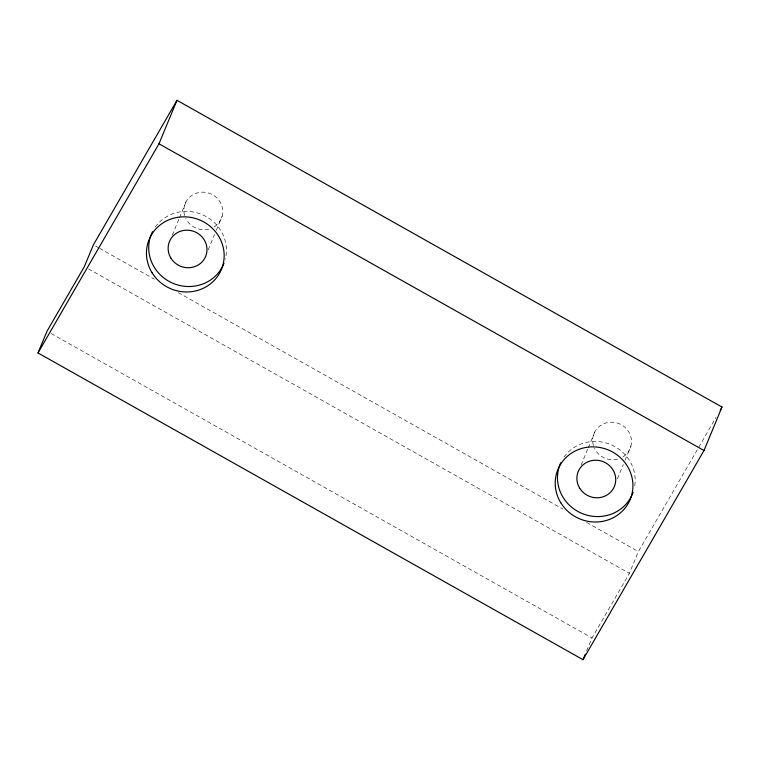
<?xml version="1.0" encoding="UTF-8"?>
<svg xmlns="http://www.w3.org/2000/svg" width="760" height="760" viewBox="0 0 760 760"><rect width="100%" height="100%" fill="white"/><g stroke="black" fill="none" stroke-linecap="round" stroke-linejoin="round"><path stroke-width="0.57" stroke-dasharray="3.8 2.85" d="M172.292 235.191L179.084 218.728M179.493 217.806L186.285 201.343M208.192 249.85L214.529 234.479M216.296 230.289L222.186 216.001M581.086 465.072L587.841 448.77M588.25 447.849L595.042 431.385M617.405 478.809L623.295 464.522M625.053 460.332L630.942 446.044M586.615 650.987L592.021 637.944L629.403 573.306L638.4 551.579L716.072 417.297M95.456 246.012L98.562 247.76M99.598 248.34L154.403 279.186M178.191 292.572L562.913 509.086M586.692 522.471L638.4 551.579M88.521 268.916L629.403 573.306M51.138 333.545L592.021 637.944M593.427 445.616A19.56 18.648 22.5 0 1 604.722 423.349A19.56 18.648 22.5 0 1 629.194 432.639A19.56 18.648 22.5 0 1 623 456.845M617.51 459.173A19.56 18.648 22.5 0 1 594.5 448.409M184.661 215.574A19.56 18.648 22.5 0 1 196.28 193.201A19.56 18.648 22.5 0 1 220.742 203.186A19.56 18.648 22.5 0 1 213.389 227.306M208.753 229.13A19.56 18.648 22.5 0 1 185.744 218.367M564.015 457.102A39.111 37.306 22.5 0 1 610.936 444.685A39.111 37.306 22.5 0 1 634.533 487.046M155.249 227.05A39.111 37.306 22.5 0 1 203.205 215.099A39.111 37.306 22.5 0 1 225.302 259.113"/><path stroke-width="1.14" d="M38 352.953L47.006 331.217L84.388 266.579L93.394 244.853L176.985 100.32L722 407.046L703.997 450.519L583.015 659.68L38 352.953L158.982 143.792L176.985 100.32M583.015 659.68L585.267 654.246M720.223 410.124L722 407.046M158.982 143.792L703.997 450.519M633.118 492.261A39.111 37.306 22.5 0 1 582.236 513.551A39.111 37.306 22.5 0 1 560.766 462.716M223.972 263.245A39.111 37.306 22.5 0 1 172.425 283.062A39.111 37.306 22.5 0 1 152.475 231.695M560.851 502.844A39.111 37.306 22.5 0 0 628.13 503.604A39.111 37.306 22.5 0 0 593.227 446.861A39.111 37.306 22.5 0 0 560.851 502.844M152.085 272.792A39.111 37.306 22.5 0 0 219.374 273.562A39.111 37.306 22.5 0 0 184.471 216.818A39.111 37.306 22.5 0 0 152.085 272.792M170.952 258.162A19.56 18.648 22.5 0 0 204.592 258.542A19.56 18.648 22.5 0 0 187.141 230.175A19.56 18.648 22.5 0 0 170.952 258.162M579.709 488.205A19.56 18.648 22.5 0 0 613.348 488.585A19.56 18.648 22.5 0 0 595.897 460.218A19.56 18.648 22.5 0 0 579.709 488.205"/></g></svg>
